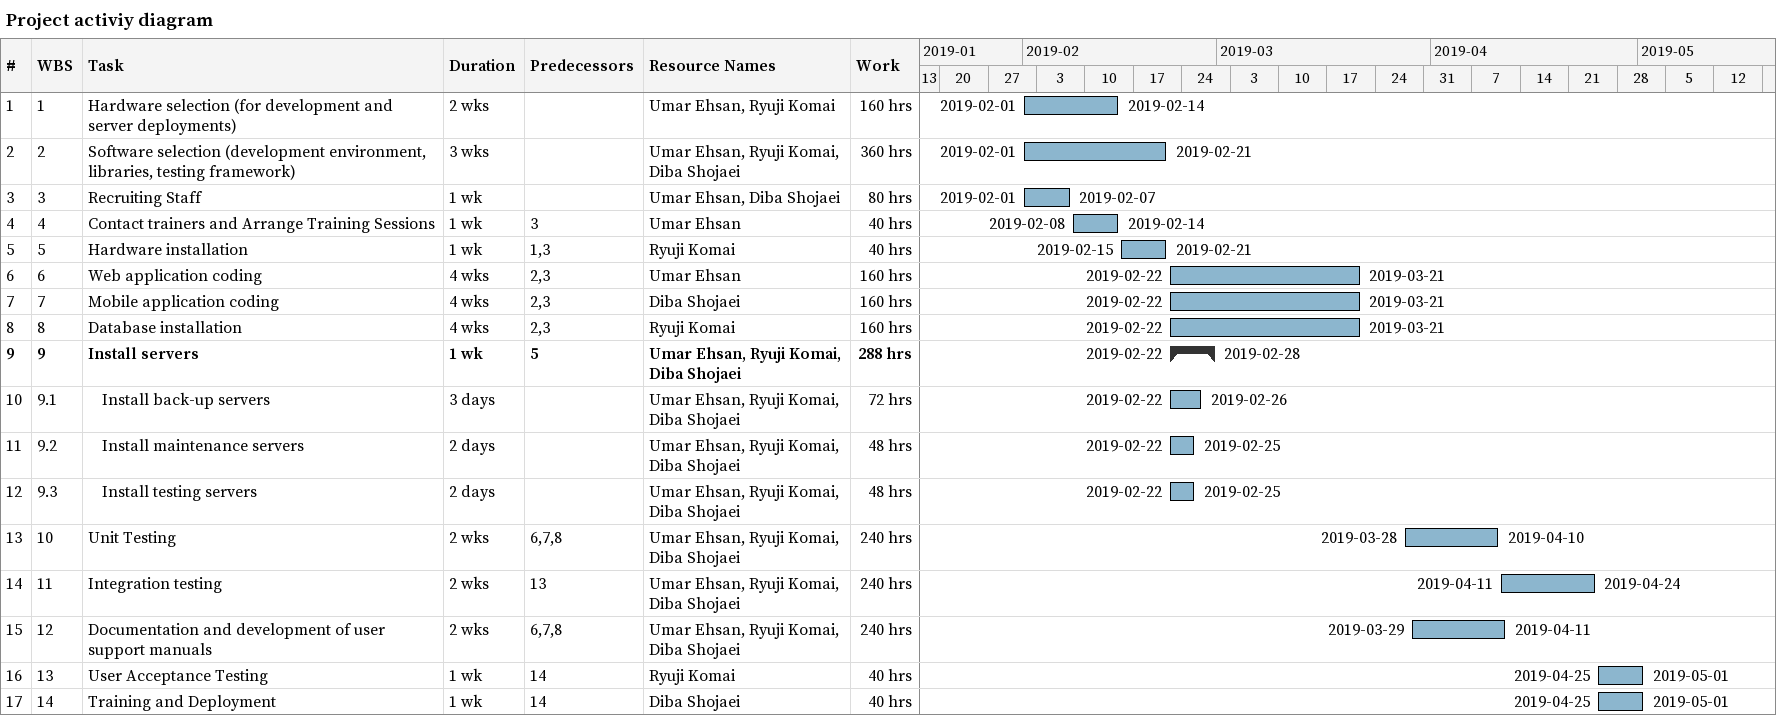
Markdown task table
Project activiy diagram

| ID | WBS | Task | Duration | Start | Finish | Predecessors | Resources | Work (h) |
|---|---|---|---|---|---|---|---|---|
| 1 | 1 | Hardware selection (for development and server deployments) | 2w | 2019-02-01 | 2019-02-14 |  | Umar Ehsan, Ryuji Komai | 160 |
| 2 | 2 | Software selection (development environment, libraries, testing framework) | 3w | 2019-02-01 | 2019-02-21 |  | Umar Ehsan, Ryuji Komai, Diba Shojaei | 360 |
| 3 | 3 | Recruiting Staff | 1w | 2019-02-01 | 2019-02-07 |  | Umar Ehsan, Diba Shojaei | 80 |
| 4 | 4 | Contact trainers and Arrange Training Sessions | 1w | 2019-02-08 | 2019-02-14 | 3 | Umar Ehsan | 40 |
| 5 | 5 | Hardware installation | 1w | 2019-02-15 | 2019-02-21 | 1, 3 | Ryuji Komai | 40 |
| 6 | 6 | Web application coding | 4w | 2019-02-22 | 2019-03-21 | 2, 3 | Umar Ehsan | 160 |
| 7 | 7 | Mobile application coding | 4w | 2019-02-22 | 2019-03-21 | 2, 3 | Diba Shojaei | 160 |
| 8 | 8 | Database installation | 4w | 2019-02-22 | 2019-03-21 | 2, 3 | Ryuji Komai | 160 |
| 9 | 9 | **Install servers** | 1w | 2019-02-22 | 2019-02-28 | 5 | Umar Ehsan, Ryuji Komai, Diba Shojaei | 288 |
| 10 | 9.1 | Install back-up servers | 3d | 2019-02-22 | 2019-02-26 |  | Umar Ehsan, Ryuji Komai, Diba Shojaei | 72 |
| 11 | 9.2 | Install maintenance servers | 2d | 2019-02-22 | 2019-02-25 |  | Umar Ehsan, Ryuji Komai, Diba Shojaei | 48 |
| 12 | 9.3 | Install testing servers | 2d | 2019-02-22 | 2019-02-25 |  | Umar Ehsan, Ryuji Komai, Diba Shojaei | 48 |
| 13 | 10 | Unit Testing | 2w | 2019-03-28 | 2019-04-10 | 6, 7, 8 | Umar Ehsan, Ryuji Komai, Diba Shojaei | 240 |
| 14 | 11 | Integration testing | 2w | 2019-04-11 | 2019-04-24 | 13 | Umar Ehsan, Ryuji Komai, Diba Shojaei | 240 |
| 15 | 12 | Documentation and development of user support manuals | 2w | 2019-03-29 | 2019-04-11 | 6, 7, 8 | Umar Ehsan, Ryuji Komai, Diba Shojaei | 240 |
| 16 | 13 | User Acceptance Testing | 1w | 2019-04-25 | 2019-05-01 | 14 | Ryuji Komai | 40 |
| 17 | 14 | Training and Deployment | 1w | 2019-04-25 | 2019-05-01 | 14 | Diba Shojaei | 40 |
